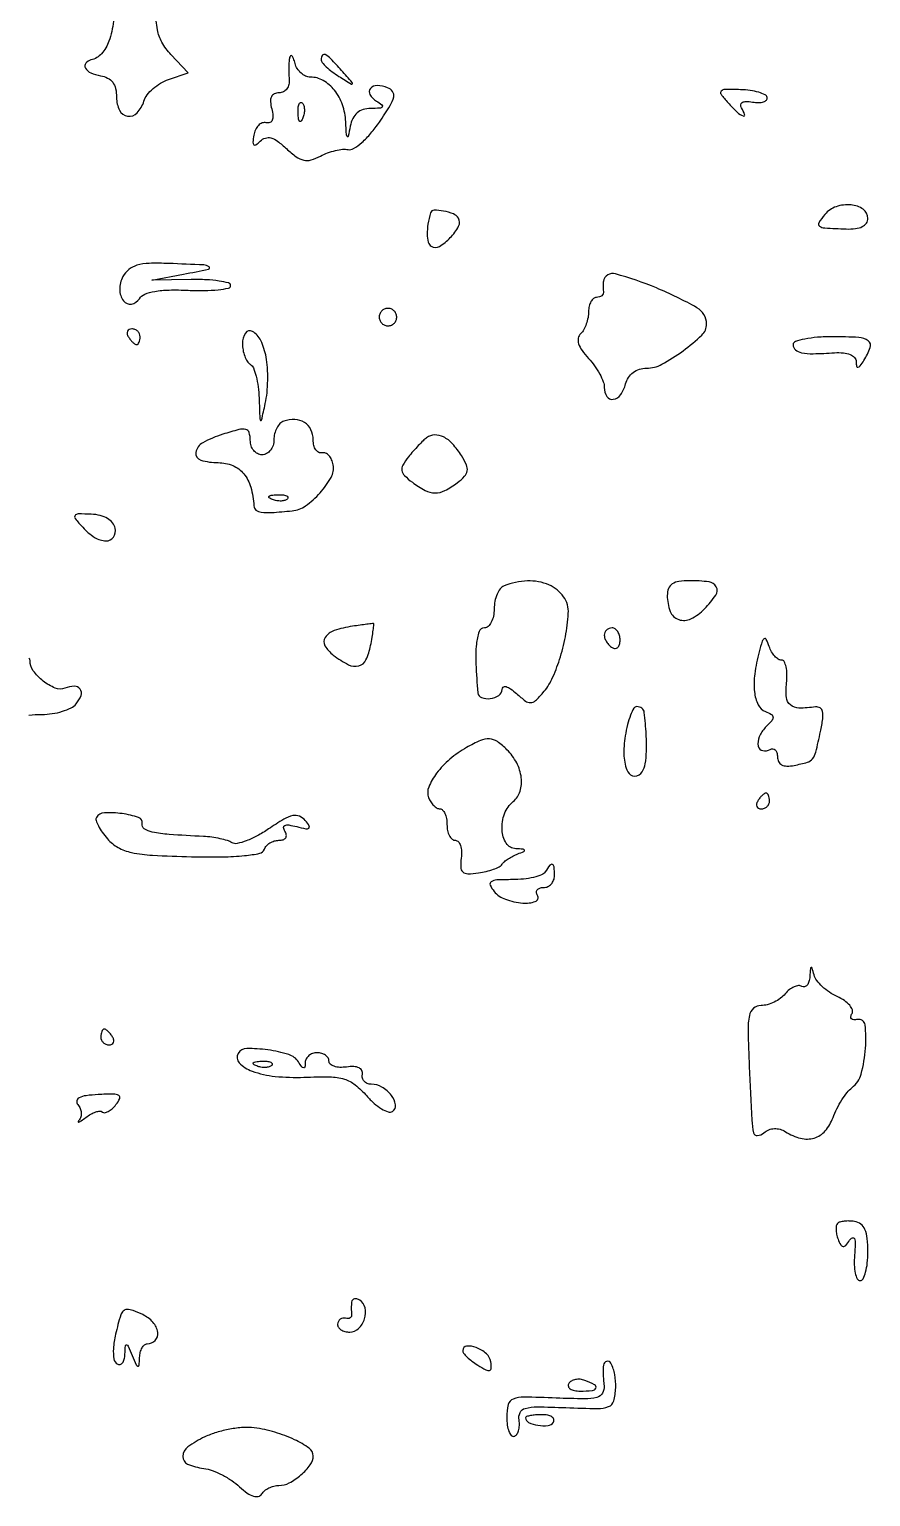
# Model space of a CAD drawing. Extents: x 0 to 5034, y 0 to 2560.
# Drawn here: x 3891.9 to 3998.9, y 971.6 to 1158.1 of the extents above; entities that cross this region are included whole.
import ezdxf

# ---------------------------------------------------------------- set-up
doc = ezdxf.new("R2010")
doc.units = 0

msp = doc.modelspace()

# ---------------------------------------------------------------- linework, layer by layer
for points in [[(3902.612791, 1159.097545, -0.058884), (3902.026896, 1156.55845, -0.096118), (3901.087715, 1154.977562, -0.153526), (3899.75, 1154.178571, 0.164674), (3899.080094, 1153.758423, 0.31726), (3899.038001, 1153.156224, 0.153853), (3899.741488, 1152.538175, 0.065121), (3900.960389, 1152.180449, -0.078201), (3901.870714, 1151.887348, -0.116793), (3902.507333, 1151.351011, -0.105137), (3902.877929, 1150.540056, -0.054841), (3903, 1149.430449, 0.114469), (3903.38297, 1147.77956, 0.248046), (3904.406278, 1147.035601, 0.244144), (3905.61183, 1147.457402, 0.112464), (3906.478395, 1148.931927, -0.086391), (3906.894915, 1149.732602, -0.048103), (3907.645202, 1150.540937, -0.046098), (3908.588425, 1151.234977, -0.055176), (3909.589458, 1151.696486), (3912.087351, 1152.529117), (3909.918133, 1154.857499, -0.058021), (3908.766088, 1156.423987, -0.086255), (3908.18985, 1158.021836, -0.050545), (3908.024408, 1160.283272, -0.009028)], [(3891.857207, 1070.888865, -0.033906), (3893.494187, 1071, 0.037204), (3894.824218, 1071.099102, 0.037244), (3896.124384, 1071.394215, 0.03983), (3897.214303, 1071.826098, 0.105687), (3897.868879, 1072.342009, 0.084797), (3898.482835, 1073.405571, 0.250179), (3898.37208, 1074.215219, 0.248729), (3897.636267, 1074.577018, 0.084155), (3896.427933, 1074.333972, -0.191632), (3895.202012, 1074.34901, -0.069632), (3893.674528, 1075.243946, -0.068384), (3892.416531, 1076.553758, -0.158474), (3892, 1077.834952, 0.21824), (3891.847824, 1078.16699, 0.116934)]]:
    msp.add_lwpolyline(points, format="xyb")
for points in [[(3925.000847, 1154.5, 0.037886), (3924.923943, 1153.996043, 0.014094), (3924.889884, 1153.279688, 0.013872), (3924.896506, 1152.493332, 0.016304), (3924.947704, 1151.75, -0.083233), (3924.904397, 1151.08171, -0.101567), (3924.641836, 1150.514062, -0.11247), (3924.202667, 1150.135726, -0.122387), (3923.656478, 1150, 0.110412), (3923.051777, 1149.864819, 0.177224), (3922.684186, 1149.49333, 0.126406), (3922.570878, 1148.862931, 0.045566), (3922.721388, 1147.95741, -0.038089), (3922.878622, 1147.09156, -0.122939), (3922.796942, 1146.516762, -0.216717), (3922.496037, 1146.231821, -0.141472), (3922.010605, 1146.20741, 0.151272), (3921.511819, 1146.172723, 0.106682), (3921.039271, 1145.861597, 0.087365), (3920.664972, 1145.316466, 0.065647), (3920.452138, 1144.619301, 0.019113), (3920.337666, 1143.722601, 0.230997), (3920.458358, 1143.40702, 0.365467), (3920.725303, 1143.39347, 0.033847), (3921.262301, 1143.862301, -0.119295), (3921.917724, 1144.26228, -0.148386), (3922.62827, 1144.273537, -0.09193), (3923.479798, 1143.849392, -0.027187), (3924.598651, 1142.907322, 0.030184), (3925.842206, 1141.87292, 0.104517), (3926.790785, 1141.443367, 0.125255), (3927.73297, 1141.47379, 0.052525), (3928.916965, 1141.955561, -0.033985), (3929.826259, 1142.365398, -0.030445), (3930.816459, 1142.665894, -0.031739), (3931.740355, 1142.824783, -0.078011), (3932.426439, 1142.791239, 0.194205), (3933.13334, 1142.919197, 0.039366), (3934.175129, 1143.697124, 0.036186), (3935.318266, 1144.856456, 0.027006), (3936.408113, 1146.284076, 0.010926), (3937.769345, 1148.379211, 0.080293), (3938.226382, 1149.478307, 0.217654), (3938.091307, 1150.162965, 0.146275), (3937.44986, 1150.657614, 0.084087), (3936.119932, 1150.925305, 0.230053), (3935.268071, 1150.543467, 0.323576), (3935.213822, 1149.783705, 0.113553), (3936.02896, 1148.96094, -0.024128), (3936.729297, 1148.469203, -0.409307), (3936.763376, 1148.215211, -0.22164), (3936.455033, 1148.050372, -0.011923), (3935.319551, 1148.015313, 0.072228), (3934.338056, 1147.865742, 0.105049), (3933.574067, 1147.443637, 0.102028), (3933.032841, 1146.736621, 0.065022), (3932.705733, 1145.75, -0.004524), (3932.4496, 1144.482068, -0.595856), (3932.327802, 1144.446028, -0.183549), (3932.223155, 1144.679923, -0.002352), (3932.136182, 1146.321429, 0.072167), (3931.71432, 1148.487935, 0.083392), (3930.701799, 1150.32909, 0.094831), (3929.272234, 1151.564083, 0.131604), (3927.644753, 1152, -0.107195), (3927.037937, 1152.131608, -0.075861), (3926.452378, 1152.514062, -0.071439), (3925.976485, 1153.081195, -0.075115), (3925.689326, 1153.75, 0.023393), (3925.497758, 1154.364086, 0.098691), (3925.298439, 1154.692188, 0.392569), (3925.131147, 1154.705595, 0.170482)], [(3929, 1154.240547, 0.174005), (3929.135698, 1153.862427, 0.030245), (3929.660937, 1153.298162, 0.029718), (3930.388461, 1152.683742, 0.022758), (3931.25, 1152.098893, 0.001408), (3932.848869, 1151.122881, 0.449461), (3932.975093, 1151.161867, 0.295422), (3932.950324, 1151.327905, 0.001098), (3931.595012, 1152.858346, 0.009245), (3930.241574, 1154.324427, 0.079523), (3929.533224, 1154.860827, 0.379767), (3929.167041, 1154.772584, 0.153294)], [(3980.725107, 1148.75, 0.01614), (3981.906117, 1147.527648, 0.100452), (3982.635717, 1147.059906, 0.633729), (3982.836775, 1147.250943, 0.058772), (3982.449706, 1148.081377, -0.143525), (3982.335069, 1148.498067, -0.271658), (3982.510359, 1148.785814, -0.129473), (3983.014349, 1148.906816, -0.034343), (3983.845241, 1148.831377, 0.039859), (3984.621766, 1148.769492, 0.074887), (3985.242757, 1148.863121, 0.123681), (3985.61406, 1149.08835, 0.255814), (3985.704552, 1149.404779, 0.22681), (3985.423401, 1149.760812, 0.042278), (3984.625997, 1150.071751, 0.037854), (3983.552944, 1150.302287, 0.026511), (3982.320119, 1150.404779, 0.008132), (3980.344533, 1150.43179, 0.203021), (3979.855273, 1150.223092, 0.37166), (3979.83282, 1149.81771, 0.019896)], [(3926.683114, 1146.8125, -0.054073), (3926.461564, 1146.395823, -0.470617), (3926.279315, 1146.37858, -0.168741), (3926.137993, 1146.670344, -0.018894), (3926.078947, 1147.416667, -0.028489), (3926.089945, 1148.112848, -0.077125), (3926.200665, 1148.592839, -0.208169), (3926.385309, 1148.77538, -0.296942), (3926.604167, 1148.729167, -0.126455), (3926.797407, 1148.402231, -0.060344), (3926.876576, 1147.916927, -0.05415), (3926.839148, 1147.359369, -0.051402)], [(3993.04005, 1134.548257, 0.030269), (3992.259288, 1133.482368, 0.406364), (3992.346958, 1133.050486, 0.136633), (3993.009473, 1132.825795, 0.004761), (3995.75, 1132.7, 0.037799), (3996.934958, 1132.746492, 0.085601), (3997.793103, 1132.998433, 0.12737), (3998.309324, 1133.441892, 0.153103), (3998.5, 1134.05, 0.245449), (3997.901141, 1135.196429, 0.129981), (3996.354216, 1135.760255, 0.105781), (3994.466267, 1135.533041, 0.137741)], [(3942.923489, 1134.75, 0.032061), (3942.582915, 1133.314174, 0.047224), (3942.486624, 1132.02258, 0.057714), (3942.623231, 1131.018815, 0.194046), (3943.008447, 1130.49478, 0.280382), (3944.030316, 1130.487782, 0.066604), (3945.420063, 1131.595367, 0.066085), (3946.477647, 1133.037022, 0.26991), (3946.450174, 1134.08062, 0.161802), (3945.816509, 1134.61046, 0.047035), (3944.57736, 1134.968896, 0.047239), (3943.37117, 1135.081597, 0.329327)], [(3903.807766, 1126.642641, 0.124262), (3903.402491, 1125.012888, 0.160661), (3903.887462, 1123.559802, 0.282324), (3904.893621, 1123.158229, 0.214879), (3905.899534, 1123.837443, -0.160574), (3906.578138, 1124.407622, -0.052433), (3907.852558, 1124.768011, -0.037923), (3909.671858, 1124.941387, -0.016374), (3912.107893, 1124.908393, 0.014766), (3914.175167, 1124.873746, 0.024465), (3915.916069, 1124.981285, 0.02165), (3917.23669, 1125.186159, 0.357566), (3917.5, 1125.507281, 0.342826), (3917.244774, 1125.83577, 0.024288), (3916.03125, 1126.08322, 0.026183), (3914.416792, 1126.245583, 0.015958), (3912.5, 1126.276185), (3907.5, 1126.196427), (3911.5, 1126.956308, 0.004719), (3914.696274, 1127.594815, 0.648697), (3914.759072, 1127.884791, 0.147705), (3914.077829, 1128.125664, 0.002049), (3909.650406, 1128.313815, 0.016983), (3907.149976, 1128.324842, 0.06234), (3905.588899, 1128.082401, 0.100714), (3904.552896, 1127.543911, 0.100263)], [(3964.881579, 1126.057309, 0.035518), (3964.844426, 1125.790516, 0.016842), (3964.83273, 1125.443397, 0.016598), (3964.844866, 1125.07792, 0.022558), (3964.881579, 1124.75, -0.137085), (3964.848335, 1124.464378, -0.119953), (3964.671464, 1124.220313, -0.101574), (3964.373191, 1124.056406, -0.075146), (3964, 1124, 0.17482), (3963.618409, 1123.862375, 0.093122), (3963.29375, 1123.47125, 0.073362), (3963.074027, 1122.888633, 0.053595), (3963, 1122.2, -0.048388), (3962.925991, 1121.437049, -0.037703), (3962.704629, 1120.633379, -0.038805), (3962.379961, 1119.909696, -0.07165), (3961.994483, 1119.394483, 0.153342), (3961.691415, 1118.813882, 0.121447), (3961.737595, 1118.103752, 0.078999), (3962.166086, 1117.248208, 0.032019), (3962.994483, 1116.236297, -0.03201), (3963.761985, 1115.298806, -0.031185), (3964.410879, 1114.263066, -0.032758), (3964.862799, 1113.282439, -0.091844), (3965, 1112.541813, 0.141494), (3965.328182, 1111.405325, 0.302782), (3966.124894, 1111.049018, 0.198762), (3967.07762, 1111.646175, 0.09093), (3967.710251, 1113, -0.081683), (3968.073091, 1113.815165, -0.086051), (3968.672798, 1114.454448, -0.084876), (3969.460337, 1114.860757, -0.076746), (3970.366631, 1115.001221, 0.125217), (3972.307247, 1115.496143, 0.033964), (3975.002137, 1117.211149, 0.031148), (3977.398273, 1119.216831, 0.207745), (3977.993167, 1120.616349, 0.268781), (3976.767782, 1122.69399, 0.029863), (3971.619174, 1125.200482, 0.031338), (3966.411401, 1126.988304, 0.431502)], [(3936.552786, 1122.08541, 0.099038), (3936.401684, 1121.679226, 0.097945), (3936.417584, 1121.244476, 0.097945), (3936.597789, 1120.848514, 0.099038), (3936.91459, 1120.552786, 0.099038), (3937.320774, 1120.401684, 0.097945), (3937.755524, 1120.417584, 0.097945), (3938.151486, 1120.597789, 0.099038), (3938.447214, 1120.91459, 0.099038), (3938.598316, 1121.320774, 0.097945), (3938.582416, 1121.755524, 0.097945), (3938.402211, 1122.151486, 0.099038), (3938.08541, 1122.447214, 0.099038), (3937.679226, 1122.598316, 0.097945), (3937.244476, 1122.582416, 0.097945), (3936.848514, 1122.402211, 0.099038)], [(3904.5, 1119, 0.029505), (3904.768994, 1118.617226, 0.035638), (3905.066025, 1118.29375, 0.038439), (3905.34829, 1118.065539, 0.151918), (3905.559017, 1118, 0.210953), (3905.727648, 1118.07446, 0.081139), (3905.870461, 1118.29375, 0.061769), (3905.967655, 1118.617151, 0.042167), (3906, 1119, 0.105053), (3905.918938, 1119.381556, 0.099167), (3905.688914, 1119.70625, 0.09642), (3905.345238, 1119.923877, 0.093332), (3904.940983, 1120, 0.108972), (3904.586039, 1119.921712, 0.182303), (3904.3746, 1119.70625, 0.161196), (3904.343488, 1119.3821, 0.082592)], [(3919, 1118.14235, 0.045044), (3919.074041, 1117.322151, 0.045465), (3919.29375, 1116.531129, 0.049524), (3919.616298, 1115.881348, 0.114875), (3920, 1115.5, -0.160108), (3920.39472, 1115.031088, -0.032074), (3920.741005, 1113.979287, -0.030919), (3920.999677, 1112.649409, -0.024567), (3921.118315, 1111.190983, 0.000915), (3921.206489, 1108.588929, 0.207163), (3921.309008, 1108.373544, 0.566543), (3921.434615, 1108.414183, 0.001598), (3921.909331, 1110.5, 0.031294), (3922.126234, 1111.861212, 0.019394), (3922.217952, 1113.478038, 0.019432), (3922.184184, 1115.087778, 0.032895), (3922.015312, 1116.425235, 0.061198), (3921.334335, 1118.525001, 0.155557), (3920.260966, 1119.689984, 0.398136), (3919.393252, 1119.477519, 0.144205)], [(3989, 1118, 0.215264), (3989.293866, 1117.34906, 0.132986), (3990.060045, 1116.971116, 0.054734), (3991.535379, 1116.846182, 0.010241), (3994.25, 1116.969404, -0.037614), (3995.396302, 1116.958687, -0.077084), (3996.267255, 1116.747022, -0.114977), (3996.811245, 1116.357662, -0.17915), (3997.015313, 1115.825366, 0.039366), (3997.067465, 1115.249034, 0.416144), (3997.24207, 1115.126174, 0.192367), (3997.512434, 1115.294031, 0.01534), (3998, 1116, 0.055796), (3998.807065, 1117.619756, 0.330856), (3998.554153, 1118.472702, 0.149052), (3997.33656, 1118.913816, 0.012913), (3994, 1119, 0.01883), (3992.083446, 1118.927795, 0.03053), (3990.46875, 1118.70625, 0.031449), (3989.280551, 1118.389817, 0.322437)], [(3924.25, 1108.269359, 0.119491), (3923.771825, 1107.960513, 0.067876), (3923.367188, 1107.398395, 0.0616), (3923.093177, 1106.682037, 0.060647), (3923, 1105.916667, -0.076722), (3922.886976, 1105.184424, -0.089679), (3922.559375, 1104.563021, -0.100762), (3922.07205, 1104.14761, -0.12694), (3921.5, 1104, -0.12261), (3920.927914, 1104.142428, -0.100764), (3920.440625, 1104.54367, -0.091107), (3920.113244, 1105.143826, -0.079584), (3920, 1105.850792, 0.072962), (3919.858165, 1106.817599, 0.273242), (3919.425204, 1107.217725, 0.11816), (3918.553359, 1107.197943, 0.011356), (3916.5, 1106.606102, 0.047883), (3913.9618, 1105.535871, 0.234146), (3913.08756, 1104.301049, 0.375232), (3913.700805, 1103.326996, 0.072869), (3915.932612, 1103, -0.099174), (3917.768258, 1102.632286, -0.122528), (3919.16414, 1101.594629, -0.103729), (3920.06428, 1099.869806, -0.056349), (3920.450843, 1097.5, 0.220235), (3920.725508, 1096.975837, 0.13244), (3921.386893, 1096.703019, 0.048581), (3922.687941, 1096.662936, 0.007186), (3925.311439, 1096.875, 0.131524), (3927.025134, 1097.513348, 0.055739), (3928.86818, 1099.161017, 0.056051), (3930.261411, 1101.121006, 0.169643), (3930.534293, 1102.71175, 0.061528), (3930.336431, 1103.376988, 0.083301), (3929.994275, 1103.901264, 0.103744), (3929.566232, 1104.206596, 0.159588), (3929.117163, 1104.25, -0.176951), (3928.692282, 1104.305601, -0.123943), (3928.328167, 1104.62951, -0.091351), (3928.082519, 1105.187136, -0.058253), (3928, 1105.893011, 0.11156), (3927.706846, 1107.190541, 0.141321), (3926.895096, 1108.10644, 0.132824), (3925.676802, 1108.48427, 0.093331)], [(3942.409316, 1106.15748, 0.035629), (3941.966296, 1105.786403, 0.011129), (3941.356336, 1105.169891, 0.01106), (3940.703712, 1104.448915, 0.012), (3940.101615, 1103.718744, 0.03521), (3939.400315, 1102.682956, 0.171377), (3939.27169, 1101.996858, 0.162667), (3939.59995, 1101.361128, 0.030941), (3940.601615, 1100.500548, 0.04003), (3942.220958, 1099.467386, 0.119897), (3943.484439, 1099.145802, 0.122627), (3944.737297, 1099.443727, 0.042818), (3946.315736, 1100.440113, 0.039374), (3947.241481, 1101.264207, 0.154881), (3947.574703, 1101.9412, 0.145014), (3947.467507, 1102.713357, 0.033082), (3946.837248, 1103.889, 0.04381), (3945.710206, 1105.384513, 0.091245), (3944.557223, 1106.270945, 0.129572), (3943.441162, 1106.515529, 0.147061)], [(3924.729167, 1098.395833, -0.126455), (3924.402231, 1098.202593, -0.060344), (3923.916927, 1098.123424, -0.05415), (3923.359369, 1098.160852, -0.051402), (3922.8125, 1098.316886, -0.054073), (3922.395823, 1098.538436, -0.470617), (3922.37858, 1098.720685, -0.168741), (3922.670344, 1098.862007, -0.018894), (3923.416667, 1098.921053, -0.028489), (3924.112848, 1098.910055, -0.077125), (3924.592839, 1098.799335, -0.208169), (3924.77538, 1098.614691, -0.296942)], [(3898.698069, 1094.781136, 0.067193), (3900.206779, 1093.507662, 0.135389), (3901.683493, 1093.054543, 0.259677), (3902.598978, 1093.530632, 0.196242), (3902.823324, 1094.663201, 0.122463), (3902.500974, 1095.355596, 0.090238), (3901.857733, 1095.910025, 0.073825), (3900.933303, 1096.283557, 0.048309), (3899.793082, 1096.444337, 0.009625), (3898.113097, 1096.485154, 0.253638), (3897.729194, 1096.279519, 0.326548), (3897.748264, 1095.890818, 0.013821)], [(3952.25, 1087.337719, 0.136586), (3951.770904, 1086.9697, 0.060057), (3951.367188, 1086.271601, 0.053115), (3951.092665, 1085.37851, 0.048059), (3951, 1084.416667, -0.049753), (3950.907755, 1083.49193, -0.069763), (3950.632812, 1082.710072, -0.089947), (3950.227216, 1082.184061, -0.185848), (3949.75, 1082.000598, 0.320813), (3949.081161, 1081.522702, 0.057607), (3948.735793, 1079.936815, 0.03631), (3948.667964, 1077.402142, 0.012579), (3948.927666, 1073.75, 0.291303), (3949.407198, 1073.136024, 0.118519), (3950.508512, 1073.020097, 0.110004), (3951.596357, 1073.417424, 0.255737), (3952, 1074.154988, -0.238818), (3952.158102, 1074.467117, -0.229621), (3952.50775, 1074.531346, -0.088817), (3953.086967, 1074.253752, -0.027877), (3953.837686, 1073.646892, 0.022297), (3954.976815, 1072.704854, 0.170271), (3955.628954, 1072.496613, 0.18244), (3956.244022, 1072.748817, 0.026321), (3957.203377, 1073.741904, 0.069505), (3958.331558, 1075.47631, 0.032293), (3959.313166, 1077.982135, 0.030345), (3960.046284, 1080.875927, 0.030601), (3960.421165, 1083.829087, 0.172262), (3959.819716, 1085.951902, 0.13785), (3957.959135, 1087.455122, 0.110759), (3955.215365, 1087.968494, 0.087189)], [(3973, 1086.122445, 0.092992), (3973.379009, 1084.102197, 0.217677), (3974.456465, 1083.054848, 0.205597), (3976.007277, 1083.152648, 0.084198), (3977.738777, 1084.43249, 0.039158), (3979.169465, 1086.17303, 0.282226), (3979.231361, 1087.210659, 0.243489), (3978.308858, 1087.84524, 0.031228), (3975.833333, 1088, 0.034929), (3974.472426, 1087.904814, 0.111856), (3973.627264, 1087.584333, 0.156318), (3973.162989, 1087.004822, 0.091583)], [(3933, 1082.205137, 0.040847), (3930.664679, 1081.657502, 0.169298), (3929.526216, 1080.796692, 0.285943), (3929.49329, 1079.733304, 0.09963), (3930.553747, 1078.53555, 0.04223), (3932.473519, 1077.323623, 0.18441), (3933.78457, 1077.173546, 0.223596), (3934.703016, 1077.93266, 0.062669), (3935.295118, 1079.75, 0.005566), (3935.486043, 1080.807287, 0.009218), (3935.620712, 1081.703883, 0.003378), (3935.7152, 1082.462624, 0.378263), (3935.661695, 1082.539813, 0.090558), (3935.539132, 1082.547274, 0.001314), (3934.813123, 1082.457925, 0.003564), (3933.969818, 1082.345778, 0.002338)], [(3965, 1081.059017, 0.089642), (3965.073302, 1080.653442, 0.053229), (3965.29375, 1080.2129, 0.051032), (3965.617485, 1079.806203, 0.06081), (3966, 1079.5, 0.139169), (3966.379648, 1079.392057, 0.191142), (3966.70625, 1079.521475, 0.138808), (3966.926733, 1079.889346, 0.066118), (3967, 1080.440983, 0.062283), (3966.925455, 1081.037096, 0.080552), (3966.70625, 1081.542039, 0.097988), (3966.381379, 1081.879982, 0.153634), (3966, 1082, 0.092995), (3965.618268, 1081.928382, 0.096318), (3965.29375, 1081.723586, 0.099231), (3965.076556, 1081.418051, 0.105429)], [(3984.681658, 1078.946448, 0.031621), (3984.122026, 1076.158938, 0.059864), (3984.086967, 1073.871337, 0.084732), (3984.546793, 1072.231076, 0.19284), (3985.474301, 1071.371488, -0.040073), (3986.243237, 1071.003354, -0.268344), (3986.44566, 1070.649691, -0.179091), (3986.273696, 1070.191314, -0.018018), (3985.46511, 1069.322253, 0.097087), (3984.683531, 1068.159552, 0.154265), (3984.574103, 1066.975362, 0.287161), (3985.140449, 1066.39508, 0.20059), (3986.069098, 1066.542705, -0.145868), (3986.422304, 1066.638135, -0.191566), (3986.726548, 1066.507936, -0.134403), (3986.932067, 1066.149561, -0.063456), (3987, 1065.616435, 0.114205), (3987.143516, 1064.996303, 0.16236), (3987.537041, 1064.59592, 0.118691), (3988.199951, 1064.436609, 0.047492), (3989.135307, 1064.526058, 0.020864), (3990.815042, 1064.922858, 0.160161), (3991.478364, 1065.36826, 0.106231), (3991.877557, 1066.194269, 0.006841), (3992.477, 1068.815381, 0.017312), (3992.767217, 1070.442296, 0.085562), (3992.740515, 1071.36921, 0.207412), (3992.423533, 1071.824164, 0.17403), (3991.843815, 1071.946898, -0.034641), (3989.744238, 1071.806599, -0.173121), (3988.651338, 1072.199821, -0.200897), (3988.147706, 1073.153059, -0.048552), (3988.161344, 1074.975171, 0.029809), (3988.212429, 1076.111907, 0.049843), (3988.103371, 1077.061941, 0.068555), (3987.867058, 1077.707727, 0.291604), (3987.525753, 1077.901171, -0.157956), (3987.11763, 1078.010389, -0.064322), (3986.674034, 1078.386514, -0.054949), (3986.264753, 1078.948716, -0.045559), (3985.957047, 1079.622449, 0.022393), (3985.589822, 1080.536157, 0.432034), (3985.329939, 1080.624663, 0.199228), (3985.073561, 1080.314094, 0.008862)], [(3967.657011, 1068.273832, 0.050091), (3967.499338, 1065.682769, 0.101642), (3967.986339, 1063.709039, 0.296001), (3968.866792, 1063.168343, 0.253315), (3969.826382, 1063.71908, 0.098603), (3970.200406, 1064.721861, 0.031662), (3970.355211, 1066.310619, 0.024489), (3970.322858, 1068.447574, 0.010949), (3970.081242, 1071.25, 0.11013), (3969.984051, 1071.536289, 0.089251), (3969.76855, 1071.779687, 0.08423), (3969.468969, 1071.943357, 0.08318), (3969.130842, 1072, 0.270644), (3968.75749, 1071.781937, 0.034238), (3968.339377, 1070.905438, 0.032596), (3967.951774, 1069.701564, 0.021363)], [(3947.5, 1066.799589, 0.046645), (3945.376637, 1065.311933, 0.054661), (3943.688279, 1063.525653, 0.06425), (3942.686366, 1061.774505, 0.191742), (3942.669452, 1060.419011, 0.051007), (3942.944018, 1059.876251, 0.055463), (3943.316345, 1059.416834, 0.062545), (3943.725248, 1059.103405, 0.133041), (3944.106989, 1059, -0.208972), (3944.448422, 1058.850784, -0.081888), (3944.737678, 1058.4125, -0.06238), (3944.934472, 1057.765672, -0.042713), (3945, 1057, 0.051172), (3945.078526, 1056.234734, 0.071111), (3945.312215, 1055.5875, 0.091177), (3945.657166, 1055.152384, 0.181614), (3946.062858, 1055, -0.217378), (3946.443905, 1054.826121, -0.098531), (3946.7216, 1054.339062, -0.070386), (3946.85489, 1053.611573, -0.044738), (3946.812858, 1052.75, 0.041007), (3946.746131, 1051.563802, 0.210677), (3947.020802, 1050.981958, 0.18491), (3947.664548, 1050.747868, 0.030855), (3949, 1050.85306, 0.024339), (3949.993722, 1051.043106, 0.028464), (3950.9125, 1051.321838, 0.029312), (3951.648415, 1051.641749, 0.128771), (3952, 1051.953116, -0.072649), (3952.295139, 1052.279676, -0.027052), (3952.79375, 1052.648412, -0.026122), (3953.38908, 1052.997579, -0.028628), (3954, 1053.271109, 0.010258), (3954.779626, 1053.586343, 0.403256), (3954.845775, 1053.743056, 0.289553), (3954.682747, 1053.864413, 0.007783), (3953.75, 1053.921053, -0.245422), (3952.54315, 1054.622364, -0.128191), (3952.001682, 1056.32407, -0.103362), (3952.31855, 1058.379988, -0.130523), (3953.430164, 1059.942041, 0.145731), (3954.291299, 1061.231939, 0.105639), (3954.445245, 1062.962427, 0.090449), (3953.860838, 1064.837188, 0.075848), (3952.625504, 1066.517353, 0.044468), (3951.403619, 1067.539287, 0.139044), (3950.400092, 1067.884508, 0.116793), (3949.258857, 1067.679758, 0.026972)], [(3984.5, 1060, 0.082592), (3984.343488, 1059.6179, 0.161196), (3984.3746, 1059.29375, 0.182303), (3984.586039, 1059.078288, 0.108972), (3984.940983, 1059, 0.093332), (3985.345238, 1059.076123, 0.09642), (3985.688914, 1059.29375, 0.099167), (3985.918938, 1059.618444, 0.105053), (3986, 1060, 0.042167), (3985.967655, 1060.382849, 0.061769), (3985.870461, 1060.70625, 0.081139), (3985.727648, 1060.92554, 0.210953), (3985.559017, 1061, 0.151918), (3985.34829, 1060.934461, 0.038439), (3985.066025, 1060.70625, 0.035638), (3984.768994, 1060.382774, 0.029505)], [(3900.447652, 1057.915299, 0.221172), (3900.402101, 1057.531856, 0.038623), (3900.689131, 1056.842038, 0.03558), (3901.180844, 1056.026629, 0.025175), (3901.840031, 1055.184446, 0.08765), (3903.188687, 1054.090504, 0.074462), (3904.908155, 1053.447233, 0.039476), (3907.579751, 1053.096792, 0.00737), (3912.522462, 1052.914933, 0.0084), (3916.472497, 1052.894243, 0.022518), (3919.279867, 1053.053278, 0.02533), (3921.212287, 1053.349814, 0.267663), (3921.786521, 1053.859564, -0.104668), (3922.042154, 1054.295531, -0.070333), (3922.488481, 1054.664997, -0.066349), (3923.049821, 1054.914681, -0.071626), (3923.64235, 1055, 0.075588), (3924.18038, 1055.081805, 0.173679), (3924.503025, 1055.324903, 0.192269), (3924.579033, 1055.697452, 0.094008), (3924.402645, 1056.157524, -0.107133), (3924.235997, 1056.628445, -0.345002), (3924.395182, 1056.895361, -0.134545), (3924.912789, 1056.947884, -0.022359), (3925.900779, 1056.736198, 0.012596), (3927.066946, 1056.462425, 0.207583), (3927.449892, 1056.541629, 0.403792), (3927.502834, 1056.816985, 0.02879), (3926.994821, 1057.50624, 0.119933), (3926.249116, 1058.060693, 0.157395), (3925.409016, 1058.135146, 0.078567), (3924.252042, 1057.672168, 0.014694), (3922.319122, 1056.441815, -0.025288), (3920.877933, 1055.566785, -0.034018), (3919.488635, 1054.934507, -0.036188), (3918.318897, 1054.589593, -0.194386), (3917.67726, 1054.699464, 0.064093), (3917.088894, 1054.966148, 0.020777), (3916.162693, 1055.208581, 0.02033), (3915.100109, 1055.395145, 0.021516), (3914.045808, 1055.490421, -0.005097), (3909.678762, 1055.740894, -0.034814), (3907.543741, 1056.035425, -0.096106), (3906.512772, 1056.469261, -0.309204), (3906.25, 1057.125061, 0.38506), (3905.80849, 1057.902535, 0.045995), (3903.709074, 1058.388089, 0.043356), (3901.448182, 1058.498289, 0.249828)], [(3957.5, 1051, -0.162583), (3957.035771, 1050.613033, -0.034461), (3956.016757, 1050.29375, -0.032694), (3954.728104, 1050.073371, -0.026009), (3953.318538, 1050, 0.010554), (3951.323021, 1049.957875, 0.133795), (3950.613869, 1049.732102, 0.3766), (3950.490651, 1049.297414, 0.062229), (3951, 1048.5, 0.135354), (3952.41967, 1047.509879, 0.062397), (3954.638453, 1047.02467, 0.109109), (3956.229656, 1047.22736, 0.476999), (3956.5, 1048, -0.119076), (3956.375394, 1048.380416, -0.186722), (3956.472516, 1048.70625, -0.153266), (3956.787848, 1048.925586, -0.076042), (3957.274316, 1049, 0.106911), (3957.805545, 1049.114901, 0.09947), (3958.257664, 1049.440625, 0.09591), (3958.560771, 1049.927369, 0.091687), (3958.666667, 1050.5, 0.018977), (3958.624162, 1051.619498, 0.279453), (3958.404429, 1051.9267, 0.3443), (3958.076522, 1051.840072, 0.023946)], [(3991.116001, 1037.690983, -0.050175), (3991.007579, 1037.037035, -0.102156), (3990.773609, 1036.574342, -0.167957), (3990.458737, 1036.374197, -0.199323), (3990.113307, 1036.429973, 0.165938), (3989.682148, 1036.528516, 0.078442), (3989.124078, 1036.379611, 0.064546), (3988.529284, 1036.018024, 0.050777), (3987.990862, 1035.48899, -0.062626), (3987.382721, 1034.919048, -0.044211), (3986.578344, 1034.437391, -0.04456), (3985.711687, 1034.109091, -0.068368), (3984.917599, 1034, 0.179089), (3983.95834, 1033.645031, 0.169473), (3983.434019, 1032.742313, 0.053235), (3983.271533, 1030.814251, 0.005498), (3983.423537, 1026.25, 0.001269), (3983.742644, 1019.440009, 0.041977), (3983.960338, 1017.816156, 0.382905), (3984.448134, 1017.466248, 0.146949), (3985.283538, 1017.820353, -0.074688), (3985.922226, 1018.206356, -0.086332), (3986.615053, 1018.362952, -0.084779), (3987.330181, 1018.277373, -0.069032), (3988.033538, 1017.95811, 0.077918), (3989.951925, 1017.127906, 0.136201), (3991.671025, 1017.158565, 0.143161), (3993.070523, 1018.061454, 0.089785), (3994.069778, 1019.75, -0.02781), (3994.56238, 1020.880676, -0.024272), (3995.198121, 1022.00397, -0.025016), (3995.873963, 1022.963634, -0.063692), (3996.478214, 1023.561387, 0.165132), (3997.642675, 1025.297893, 0.045798), (3998.211543, 1028.575281, 0.051761), (3998.143166, 1031.534749, 0.437263), (3997.17567, 1032.225223, -0.068274), (3996.713642, 1032.193644, -0.190638), (3996.425636, 1032.330941, -0.232669), (3996.343837, 1032.603078, -0.097396), (3996.482058, 1032.97097, 0.229309), (3996.531219, 1033.447727, 0.092001), (3996.190221, 1034.027643, 0.065686), (3995.518095, 1034.622597, 0.041488), (3994.602879, 1035.135079, -0.041884), (3993.610718, 1035.691676, -0.039461), (3992.703808, 1036.41587, -0.042002), (3992.005147, 1037.190129, -0.097556), (3991.662493, 1037.889332, 0.005848), (3991.413431, 1038.779331, 0.432968), (3991.29265, 1038.840537, 0.293138), (3991.190307, 1038.706561, 0.0045)], [(3901, 1030, 0.105053), (3901.081062, 1029.618444, 0.099167), (3901.311086, 1029.29375, 0.09642), (3901.654762, 1029.076123, 0.093332), (3902.059017, 1029, 0.108972), (3902.413961, 1029.078288, 0.182303), (3902.6254, 1029.29375, 0.161196), (3902.656512, 1029.6179, 0.082592), (3902.5, 1030, 0.029505), (3902.231006, 1030.382774, 0.035638), (3901.933975, 1030.70625, 0.038439), (3901.65171, 1030.934461, 0.151918), (3901.440983, 1031, 0.210953), (3901.272352, 1030.92554, 0.081139), (3901.129539, 1030.70625, 0.061769), (3901.032345, 1030.382849, 0.042167)], [(3918.453403, 1027.924604, 0.345864), (3918.590583, 1026.709255, 0.111622), (3920.222094, 1025.663269, 0.062303), (3923.159962, 1024.99601, 0.034934), (3926.825818, 1024.889487, -0.014257), (3930.10798, 1024.929784, -0.06829), (3931.953958, 1024.645875, -0.096821), (3933.333011, 1023.924397, -0.045042), (3934.795525, 1022.520157, 0.032366), (3935.736522, 1021.569723, 0.046184), (3936.692979, 1020.867402, 0.055669), (3937.530572, 1020.483418, 0.221573), (3938.077635, 1020.547981, 0.302928), (3938.460348, 1021.384807, 0.126782), (3937.940481, 1022.575835, 0.093944), (3936.739202, 1023.628761, 0.133877), (3935.377555, 1024, -0.093499), (3934.870999, 1024.095561, -0.116508), (3934.478094, 1024.367188, -0.122704), (3934.261478, 1024.773541, -0.111196), (3934.25, 1025.25, 0.168546), (3934.18306, 1025.737143, 0.167053), (3933.828631, 1026.080298, 0.102457), (3933.170828, 1026.237088, 0.042012), (3932.25, 1026.187142, -0.044738), (3931.388427, 1026.14511, -0.070386), (3930.660937, 1026.2784, -0.098531), (3930.173879, 1026.556095, -0.217378), (3930, 1026.937142, 0.139851), (3929.884373, 1027.34245, 0.099967), (3929.559375, 1027.687785, 0.085298), (3929.073309, 1027.920351, 0.069132), (3928.5, 1028, 0.081749), (3927.92593, 1027.905509, 0.09112), (3927.436127, 1027.632812, 0.099323), (3927.105752, 1027.226808, 0.118755), (3926.984687, 1026.75, -0.033386), (3926.940509, 1026.191927, -0.402035), (3926.785364, 1026.071386, -0.212895), (3926.549276, 1026.207665, -0.015711), (3926.11989, 1026.840254, 0.180174), (3924.893338, 1027.771435, 0.038099), (3922.224769, 1028.358856, 0.036548), (3919.549183, 1028.539584, 0.258434)], [(3922.729167, 1026.395833, -0.126455), (3922.402231, 1026.202593, -0.060344), (3921.916927, 1026.123424, -0.05415), (3921.359369, 1026.160852, -0.051402), (3920.8125, 1026.316886, -0.054073), (3920.395823, 1026.538436, -0.470617), (3920.37858, 1026.720685, -0.168741), (3920.670344, 1026.862007, -0.018894), (3921.416667, 1026.921053, -0.028489), (3922.112848, 1026.910055, -0.077125), (3922.592839, 1026.799335, -0.208169), (3922.77538, 1026.614691, -0.296942)], [(3898.08322, 1021.407991, -0.075852), (3898.371183, 1020.924948, -0.07664), (3898.500677, 1020.379721, -0.08265), (3898.456352, 1019.85779, -0.113793), (3898.241324, 1019.440958, 0.092803), (3898.124699, 1019.236222, 0.639899), (3898.185417, 1019.177928, 0.058995), (3898.514931, 1019.354241, 0.010022), (3899.092009, 1019.774292, -0.034164), (3899.739341, 1020.199277, -0.048792), (3900.367791, 1020.476268, -0.059872), (3900.89054, 1020.581162, -0.219377), (3901.199509, 1020.467158, 0.246605), (3901.486289, 1020.377869, 0.079706), (3901.918964, 1020.531313, 0.058014), (3902.423858, 1020.888552, 0.036616), (3902.92484, 1021.409438, 0.063217), (3903.406648, 1022.167017, 0.393245), (3903.278782, 1022.567365, 0.131654), (3902.58351, 1022.745273, 0.010372), (3900.659237, 1022.683604, 0.018994), (3899.119744, 1022.543488, 0.08295), (3898.247484, 1022.279133, 0.237857), (3897.956605, 1021.891673, 0.219928)], [(3994.637078, 1006.303744, 0.155587), (3994.484701, 1006.008682, 0.050979), (3994.451979, 1005.514595, 0.045036), (3994.526652, 1004.923913, 0.037679), (3994.708064, 1004.318389, 0.030443), (3995.045333, 1003.57767, 0.24996), (3995.342842, 1003.377274, 0.244857), (3995.679601, 1003.510756, 0.029378), (3996.182423, 1004.166154, -0.131825), (3996.543415, 1004.478313, -0.453456), (3996.793643, 1004.372339, -0.088548), (3996.892032, 1003.684646, -0.013016), (3996.806549, 1002.274829, 0.028836), (3996.770758, 1001.038218, 0.046628), (3996.898667, 999.994217, 0.060737), (3997.153164, 999.266497, 0.28303), (3997.51329, 999.040006, 0.287058), (3997.89434, 999.273263, 0.0493), (3998.210154, 1000.102494, 0.040748), (3998.428505, 1001.27629, 0.025622), (3998.5, 1002.670541, 0.02514), (3998.412778, 1004.404183, 0.077123), (3998.117591, 1005.539, 0.123858), (3997.59255, 1006.222707, 0.131788), (3996.818177, 1006.556874, 0.03057), (3996.137727, 1006.614307, 0.03467), (3995.483727, 1006.584052, 0.037118), (3994.941444, 1006.479906, 0.131107)], [(3932.881579, 996.309017, 0.022289), (3932.844744, 995.944741, 0.014052), (3932.83273, 995.517336, 0.014106), (3932.844631, 995.095576, 0.025051), (3932.881579, 994.75, -0.12901), (3932.854957, 994.484671, -0.162681), (3932.700839, 994.29375, -0.133789), (3932.435117, 994.210642, -0.077171), (3932.1, 994.25, 0.11039), (3931.749164, 994.267928, 0.119228), (3931.435, 994.132812, 0.113761), (3931.206961, 993.862485, 0.093907), (3931.1, 993.5, 0.168696), (3931.191038, 993.119049, 0.108012), (3931.515435, 992.79375, 0.084061), (3932.029171, 992.574199, 0.059104), (3932.654671, 992.5, 0.197179), (3933.770248, 992.957733, 0.123534), (3934.513587, 994.180419, 0.126021), (3934.583739, 995.590598, 0.206932), (3933.910933, 996.555046, 0.072163), (3933.553783, 996.710062, 0.125664), (3933.2328, 996.715008, 0.160215), (3932.999675, 996.571325, 0.139745)], [(3903.531772, 994.682881, 0.01569), (3902.876791, 992.214457, 0.039505), (3902.600796, 990.376109, 0.057616), (3902.658605, 989.093919, 0.217606), (3903.09388, 988.441979, 0.194278), (3903.442757, 988.382164, 0.175084), (3903.754474, 988.577869, 0.105867), (3903.978083, 989.037761, 0.050739), (3904.070285, 989.690983, -0.008061), (3904.129261, 990.763078, -0.453283), (3904.270989, 990.870499, -0.240506), (3904.464345, 990.715843, -0.004561), (3905, 989.5, 0.005675), (3905.510599, 988.347994, 0.223503), (3905.717909, 988.172505, 0.467319), (3905.868926, 988.278423, 0.011173), (3905.929715, 989.25, -0.048828), (3906.022527, 989.919655, -0.067074), (3906.241676, 990.485937, -0.085272), (3906.54655, 990.868138, -0.183865), (3906.893011, 991, 0.206713), (3907.915266, 991.441492, 0.230614), (3908.232593, 992.459652, 0.145769), (3907.626633, 993.744537, 0.100255), (3906.327298, 994.713521, 0.020862), (3905.101215, 995.230772, 0.092377), (3904.33324, 995.365187, 0.182172), (3903.843287, 995.17439, 0.137942)], [(3947, 990.152063, 0.169694), (3947.116313, 989.81922, 0.031185), (3947.559287, 989.32891, 0.030356), (3948.174957, 988.796472, 0.023527), (3948.903957, 988.292053, 0.015919), (3949.949586, 987.684429, 0.188427), (3950.406864, 987.62832, 0.337719), (3950.623192, 987.901928, 0.040862), (3950.570828, 988.718378, 0.179083), (3950.010568, 989.743591, 0.083808), (3948.701546, 990.5444, 0.123006), (3947.500796, 990.70996, 0.38299)], [(3964.884846, 988.309017, 0.033287), (3964.852601, 987.878973, 0.009227), (3964.859482, 987.201904, 0.009274), (3964.895736, 986.43378, 0.009594), (3964.960208, 985.676189, -0.157034), (3964.761737, 984.733192, -0.202626), (3964.065274, 984.201543, -0.066112), (3962.502463, 984.012902, -0.007221), (3958.875363, 984.108491, 0.006012), (3954.769831, 984.226625, 0.096716), (3953.411015, 983.984849, 0.245762), (3952.790664, 983.27741, 0.059553), (3952.6, 981.682302, 0.033307), (3952.667366, 980.672132, 0.058396), (3952.874249, 979.861364, 0.0881), (3953.177198, 979.35853, 0.286051), (3953.533614, 979.25, 0.174742), (3953.86735, 979.482079, 0.081333), (3954.102217, 979.962307, 0.065553), (3954.207428, 980.607523, 0.049676), (3954.158251, 981.323811, -0.154935), (3954.291118, 982.269343, -0.219731), (3954.935917, 982.802796, -0.067989), (3956.456974, 982.990558, -0.00696), (3960.090301, 982.89291, 0.006251), (3964.175627, 982.777312, 0.097844), (3965.543909, 983.02528, 0.236278), (3966.193068, 983.747166, 0.056212), (3966.451886, 985.392205, 0.057337), (3966.331474, 987.090079, 0.077064), (3965.819241, 988.541959, 0.347666), (3965.293541, 988.769577, 0.300818)], [(3960.473008, 985.956326, 0.214542), (3960.42542, 985.594852, 0.177225), (3960.660421, 985.280921, 0.099152), (3961.193244, 985.068264, 0.045552), (3961.940983, 985, 0.020503), (3963.476999, 985.063011, 0.275668), (3963.917133, 985.377209, 0.395517), (3963.769457, 985.794126, 0.027681), (3962.532025, 986.349337, 0.066719), (3961.926665, 986.493102, 0.072258), (3961.321649, 986.466258, 0.081026), (3960.809536, 986.279146, 0.126981)], [(3955, 981.606989, 0.291414), (3955.381399, 981.008169, 0.069655), (3956.563391, 980.645818, 0.0667), (3957.844913, 980.613548, 0.231296), (3958.526992, 981.043674, 0.214542), (3958.57458, 981.405148, 0.177225), (3958.339579, 981.719079, 0.099152), (3957.806756, 981.931736, 0.045552), (3957.059017, 982, 0.017964), (3956.269748, 981.971635, 0.029198), (3955.604836, 981.884553, 0.029196), (3955.112513, 981.760424, 0.327354)], [(3914.230259, 979.175471, 0.044694), (3912.058218, 977.891875, 0.231476), (3911.417235, 976.698161, 0.311485), (3912.034133, 975.727357, 0.065658), (3914.078328, 975.162338, -0.053881), (3915.160854, 974.890304, -0.029295), (3916.418582, 974.340023, -0.028835), (3917.646234, 973.62294, -0.040303), (3918.644504, 972.837133, 0.029735), (3919.612965, 972.041113, 0.078784), (3920.409335, 971.635297, 0.138159), (3921.019924, 971.61119, 0.198057), (3921.453521, 971.924795, -0.086502), (3921.819013, 972.336382, -0.053378), (3922.367104, 972.684158, -0.051573), (3923.002637, 972.920266, -0.063248), (3923.630446, 973, 0.12273), (3924.95335, 973.329686, 0.055564), (3926.437789, 974.344136, 0.055966), (3927.625403, 975.622854, 0.160523), (3928, 976.759592, 0.245517), (3927.492472, 977.730881, 0.040986), (3925.612101, 978.822172, 0.039832), (3923.139645, 979.764985, 0.03756), (3920.5, 980.326499, 0.051346), (3919.115185, 980.370707, 0.027726), (3917.420763, 980.155857, 0.027315), (3915.701612, 979.742109, 0.038425)]]:
    msp.add_lwpolyline(points, format="xyb", close=True)

doc.saveas('drawing.dxf')
